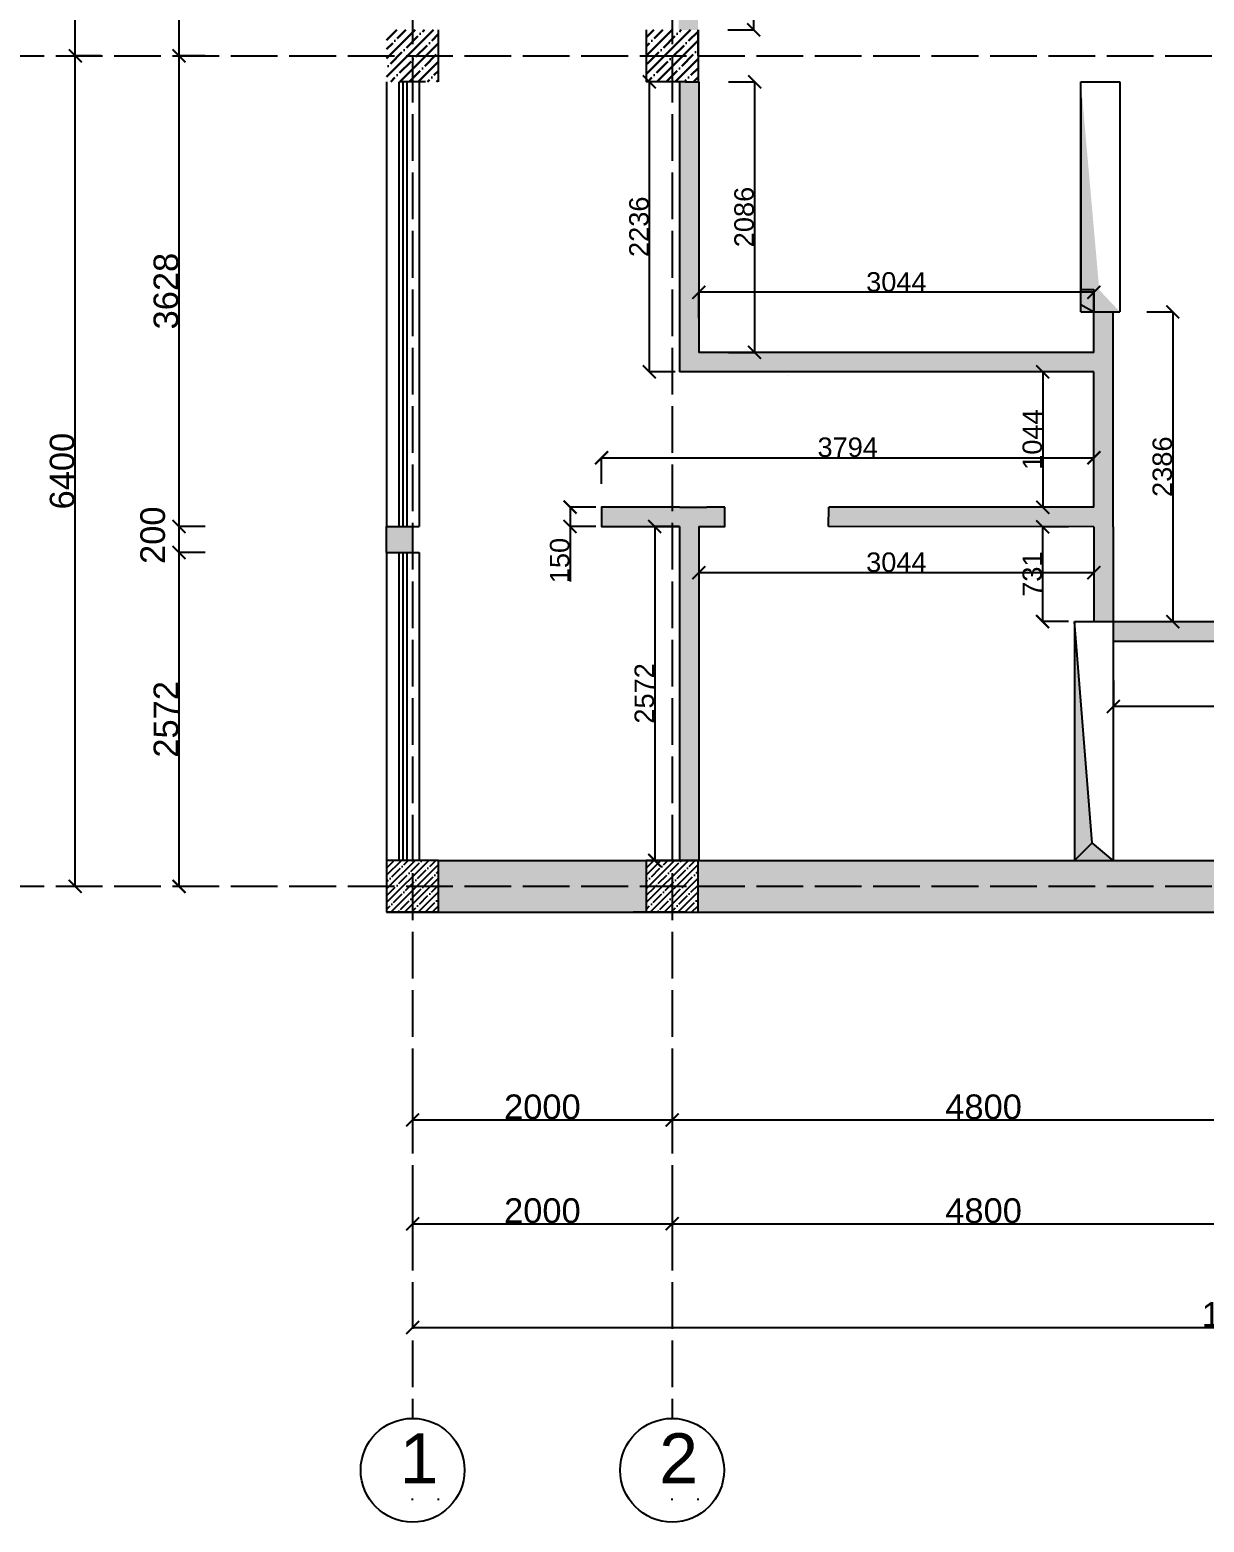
# Model space of a CAD drawing. Header units: millimetres. Extents: x -6014 to 220479, y -27718 to 28747.
# Drawn here: x 28691 to 37741, y -27137 to -15638 of the extents above; entities that cross this region are included whole.
import ezdxf

# ---------------------------------------------------------------- set-up
doc = ezdxf.new("R2010")
doc.units = ezdxf.units.MM
doc.header["$MEASUREMENT"] = 0
doc.linetypes.add('ACAD_ISO02W100', pattern=[15, 12, -3])
doc.layers.add('Plan 1', color=7, linetype='Continuous')
doc.styles.get("Standard").update_dxf_attribs({"font": 'arial.ttf'})
doc.dimstyles.new('GOST', dxfattribs={"dimtxt": 190, "dimasz": 100, "dimexe": 0.18, "dimexo": 0.06, "dimgap": 3, "dimtad": 1, "dimdec": 0, "dimzin": 0, "dimdsep": 46, "dimtxsty": 'Standard', "dimblk": 'ARCHTICK', "dimcen": 0.09, "dimclrt": 256, "dimadec": 0, "dimazin": 0, "dimtfac": 1, "dimtdec": 0, "dimtofl": 0, "dimtmove": 0, "dimatfit": 3, "dimldrblk": 'ARCHTICK', "dimfxl": 200, "dimfxlon": 1, "dimtolj": 1, "dimtzin": 0, "dimarcsym": 0})
pattern_1 = [(45, (-21033.08, -35238.58), (-70.71068, 70.71068), []), (45, (-20962.37, -35238.58), (-70.71068, 70.71068), [125, -25, 0, -25])]

# ---------------------------------------------------------------- blocks, each defined once
blk = doc.blocks.new('_ArchTick')
at = {"color": 0, "linetype": 'ByBlock', "const_width": 0.15}
blk.add_lwpolyline([(-0.5, -0.5), (0.5, 0.5)], dxfattribs=at)
blk = doc.blocks.new('*D344')
at = {"color": 0, "lineweight": -2, "transparency": 16777216}
for p, q in [((30041, -19665), (29841, -19665)), ((29841, -22238), (29841, -19665)), ((30041, -22238), (29841, -22238))]:
    blk.add_line(p, q, dxfattribs=at)
at = {"layer": 'Defpoints', "color": 0, "transparency": 16777216}
for p in [(29841, -19665), (31691, -19665), (31641, -22238)]:
    blk.add_point(p, dxfattribs=at)
at = {"color": 0, "lineweight": -2, "transparency": 16777216, "xscale": 100, "yscale": 100, "zscale": 100}
for p, rotation in [((29841, -19665), 90), ((29841, -22238), 270)]:
    blk.add_blockref('_ArchTick', p, dxfattribs=dict(at, rotation=rotation))
at = {"transparency": 16777216, "insert": (29741, -20951), "char_height": 190, "attachment_point": 5, "rotation": 90}
blk.add_mtext('\\A1;2572', dxfattribs=at)
blk = doc.blocks.new('*D328')
at = {"color": 0, "lineweight": -2, "transparency": 16777216}
for p, q in [((30041, -19465), (29841, -19465)), ((29841, -19665), (29841, -19465)), ((30041, -19665), (29841, -19665))]:
    blk.add_line(p, q, dxfattribs=at)
at = {"layer": 'Defpoints', "color": 0, "transparency": 16777216}
for p in [(29841, -19465), (31691, -19465), (31691, -19665)]:
    blk.add_point(p, dxfattribs=at)
at = {"color": 0, "lineweight": -2, "transparency": 16777216, "xscale": 100, "yscale": 100, "zscale": 100}
for p, rotation in [((29841, -19465), 90), ((29841, -19665), 270)]:
    blk.add_blockref('_ArchTick', p, dxfattribs=dict(at, rotation=rotation))
at = {"transparency": 16777216, "insert": (29639, -19532), "char_height": 190, "attachment_point": 5, "rotation": 90}
blk.add_mtext('\\A1;200', dxfattribs=at)
blk = doc.blocks.new('*D330')
at = {"color": 0, "lineweight": -2, "transparency": 16777216}
for p, q in [((28441, -11838), (28241, -11838)), ((28241, -22238), (28241, -11838)), ((28441, -22238), (28241, -22238))]:
    blk.add_line(p, q, dxfattribs=at)
at = {"layer": 'Defpoints', "color": 0, "transparency": 16777216}
for p in [(28241, -11838), (31641, -11838), (31641, -22238)]:
    blk.add_point(p, dxfattribs=at)
at = {"color": 0, "lineweight": -2, "transparency": 16777216, "xscale": 100, "yscale": 100, "zscale": 100}
for p, rotation in [((28241, -11838), 90), ((28241, -22238), 270)]:
    blk.add_blockref('_ArchTick', p, dxfattribs=dict(at, rotation=rotation))
at = {"transparency": 16777216, "insert": (28141, -17038), "char_height": 190, "attachment_point": 5, "rotation": 90}
blk.add_mtext('\\A1;10400', dxfattribs=at)
blk = doc.blocks.new('*D331')
at = {"color": 0, "lineweight": -2, "transparency": 16777216}
for p, q in [((29241, -15838), (29041, -15838)), ((29041, -22238), (29041, -15838)), ((29241, -22238), (29041, -22238))]:
    blk.add_line(p, q, dxfattribs=at)
at = {"layer": 'Defpoints', "color": 0, "transparency": 16777216}
for p in [(29041, -15838), (31641, -15838), (31641, -22238)]:
    blk.add_point(p, dxfattribs=at)
at = {"color": 0, "lineweight": -2, "transparency": 16777216, "xscale": 100, "yscale": 100, "zscale": 100}
for p, rotation in [((29041, -15838), 90), ((29041, -22238), 270)]:
    blk.add_blockref('_ArchTick', p, dxfattribs=dict(at, rotation=rotation))
at = {"transparency": 16777216, "insert": (28941, -19038), "char_height": 190, "attachment_point": 5, "rotation": 90}
blk.add_mtext('\\A1;6400', dxfattribs=at)
blk = doc.blocks.new('*D332')
at = {"color": 0, "lineweight": -2, "transparency": 16777216}
for p, q in [((29241, -11838), (29041, -11838)), ((29041, -15838), (29041, -11838)), ((29241, -15838), (29041, -15838))]:
    blk.add_line(p, q, dxfattribs=at)
at = {"layer": 'Defpoints', "color": 0, "transparency": 16777216}
for p in [(29041, -11838), (31641, -11838), (31641, -15838)]:
    blk.add_point(p, dxfattribs=at)
at = {"color": 0, "lineweight": -2, "transparency": 16777216, "xscale": 100, "yscale": 100, "zscale": 100}
for p, rotation in [((29041, -11838), 90), ((29041, -15838), 270)]:
    blk.add_blockref('_ArchTick', p, dxfattribs=dict(at, rotation=rotation))
at = {"transparency": 16777216, "insert": (28941, -13838), "char_height": 190, "attachment_point": 5, "rotation": 90}
blk.add_mtext('\\A1;4000', dxfattribs=at)
blk = doc.blocks.new('*D345')
at = {"color": 0, "lineweight": -2, "transparency": 16777216}
for p, q in [((31641, -23838), (31641, -24038)), ((33641, -23838), (33641, -24038)), ((31641, -24038), (33641, -24038))]:
    blk.add_line(p, q, dxfattribs=at)
at = {"layer": 'Defpoints', "color": 0, "transparency": 16777216}
for p in [(31641, -22238), (33641, -22238), (33641, -24038)]:
    blk.add_point(p, dxfattribs=at)
at = {"color": 0, "lineweight": -2, "transparency": 16777216, "xscale": 100, "yscale": 100, "zscale": 100, "rotation": 180}
blk.add_blockref('_ArchTick', (31641, -24038), dxfattribs=at)
at = {"color": 0, "lineweight": -2, "transparency": 16777216, "xscale": 100, "yscale": 100, "zscale": 100}
blk.add_blockref('_ArchTick', (33641, -24038), dxfattribs=at)
at = {"transparency": 16777216, "insert": (32641, -23938), "char_height": 190, "attachment_point": 5}
blk.add_mtext('\\A1;2000', dxfattribs=at)
blk = doc.blocks.new('*D346')
at = {"color": 0, "lineweight": -2, "transparency": 16777216}
for p, q in [((33641, -23838), (33641, -24038)), ((38441, -23838), (38441, -24038)), ((33641, -24038), (38441, -24038))]:
    blk.add_line(p, q, dxfattribs=at)
at = {"layer": 'Defpoints', "color": 0, "transparency": 16777216}
for p in [(33641, -22238), (38441, -22238), (38441, -24038)]:
    blk.add_point(p, dxfattribs=at)
at = {"color": 0, "lineweight": -2, "transparency": 16777216, "xscale": 100, "yscale": 100, "zscale": 100, "rotation": 180}
blk.add_blockref('_ArchTick', (33641, -24038), dxfattribs=at)
at = {"color": 0, "lineweight": -2, "transparency": 16777216, "xscale": 100, "yscale": 100, "zscale": 100}
blk.add_blockref('_ArchTick', (38441, -24038), dxfattribs=at)
at = {"transparency": 16777216, "insert": (36041, -23938), "char_height": 190, "attachment_point": 5}
blk.add_mtext('\\A1;4800', dxfattribs=at)
blk = doc.blocks.new('*D333')
at = {"color": 0, "lineweight": -2, "transparency": 16777216}
for p, q in [((31641, -24638), (31641, -24838)), ((33641, -24638), (33641, -24838)), ((31641, -24838), (33641, -24838))]:
    blk.add_line(p, q, dxfattribs=at)
at = {"layer": 'Defpoints', "color": 0, "transparency": 16777216}
for p in [(31641, -22238), (33641, -22238), (33641, -24838)]:
    blk.add_point(p, dxfattribs=at)
at = {"color": 0, "lineweight": -2, "transparency": 16777216, "xscale": 100, "yscale": 100, "zscale": 100, "rotation": 180}
blk.add_blockref('_ArchTick', (31641, -24838), dxfattribs=at)
at = {"color": 0, "lineweight": -2, "transparency": 16777216, "xscale": 100, "yscale": 100, "zscale": 100}
blk.add_blockref('_ArchTick', (33641, -24838), dxfattribs=at)
at = {"transparency": 16777216, "insert": (32641, -24738), "char_height": 190, "attachment_point": 5}
blk.add_mtext('\\A1;2000', dxfattribs=at)
blk = doc.blocks.new('*D334')
at = {"color": 0, "lineweight": -2, "transparency": 16777216}
for p, q in [((33641, -24638), (33641, -24838)), ((33641, -24838), (38441, -24838)), ((38441, -24838), (38441, -24837))]:
    blk.add_line(p, q, dxfattribs=at)
at = {"layer": 'Defpoints', "color": 0, "transparency": 16777216}
for p in [(33641, -22238), (38441, -24838), (38441, -24838)]:
    blk.add_point(p, dxfattribs=at)
at = {"color": 0, "lineweight": -2, "transparency": 16777216, "xscale": 100, "yscale": 100, "zscale": 100, "rotation": 180}
blk.add_blockref('_ArchTick', (33641, -24838), dxfattribs=at)
at = {"color": 0, "lineweight": -2, "transparency": 16777216, "xscale": 100, "yscale": 100, "zscale": 100}
blk.add_blockref('_ArchTick', (38441, -24838), dxfattribs=at)
at = {"transparency": 16777216, "insert": (36041, -24738), "char_height": 190, "attachment_point": 5}
blk.add_mtext('\\A1;4800', dxfattribs=at)
blk = doc.blocks.new('*D349')
at = {"color": 0, "lineweight": -2, "transparency": 16777216}
for p, q in [((31641, -25438), (31641, -25638)), ((44541, -25438), (44541, -25638)), ((31641, -25638), (44541, -25638))]:
    blk.add_line(p, q, dxfattribs=at)
at = {"layer": 'Defpoints', "color": 0, "transparency": 16777216}
for p in [(31641, -22238), (44541, -22238), (44541, -25638)]:
    blk.add_point(p, dxfattribs=at)
at = {"color": 0, "lineweight": -2, "transparency": 16777216, "xscale": 100, "yscale": 100, "zscale": 100, "rotation": 180}
blk.add_blockref('_ArchTick', (31641, -25638), dxfattribs=at)
at = {"color": 0, "lineweight": -2, "transparency": 16777216, "xscale": 100, "yscale": 100, "zscale": 100}
blk.add_blockref('_ArchTick', (44541, -25638), dxfattribs=at)
at = {"transparency": 16777216, "insert": (38091, -25538), "char_height": 190, "attachment_point": 5}
blk.add_mtext('\\A1;12900', dxfattribs=at)
blk = doc.blocks.new('*D354')
at = {"color": 0, "lineweight": -2, "transparency": 16777216}
for p, q in [((30041, -15838), (29841, -15838)), ((29841, -19465), (29841, -15838)), ((30041, -19465), (29841, -19465))]:
    blk.add_line(p, q, dxfattribs=at)
at = {"layer": 'Defpoints', "color": 0, "transparency": 16777216}
for p in [(29841, -15838), (31441, -15838), (31441, -19465)]:
    blk.add_point(p, dxfattribs=at)
at = {"color": 0, "lineweight": -2, "transparency": 16777216, "xscale": 100, "yscale": 100, "zscale": 100}
for p, rotation in [((29841, -15838), 90), ((29841, -19465), 270)]:
    blk.add_blockref('_ArchTick', p, dxfattribs=dict(at, rotation=rotation))
at = {"transparency": 16777216, "insert": (29741, -17651), "char_height": 190, "attachment_point": 5, "rotation": 90}
blk.add_mtext('\\A1;3628', dxfattribs=at)
blk = doc.blocks.new('*D355')
at = {"color": 0, "lineweight": -2, "transparency": 16777216}
for p, q in [((30041, -12438), (29841, -12438)), ((29841, -15838), (29841, -12438)), ((30041, -15838), (29841, -15838))]:
    blk.add_line(p, q, dxfattribs=at)
at = {"layer": 'Defpoints', "color": 0, "transparency": 16777216}
for p in [(29841, -12438), (31441, -12438), (31441, -15838)]:
    blk.add_point(p, dxfattribs=at)
at = {"color": 0, "lineweight": -2, "transparency": 16777216, "xscale": 100, "yscale": 100, "zscale": 100}
for p, rotation in [((29841, -12438), 90), ((29841, -15838), 270)]:
    blk.add_blockref('_ArchTick', p, dxfattribs=dict(at, rotation=rotation))
at = {"transparency": 16777216, "insert": (29741, -14138), "char_height": 190, "attachment_point": 5, "rotation": 90}
blk.add_mtext('\\A1;3400', dxfattribs=at)
blk = doc.blocks.new('*D356')
at = {"color": 0, "lineweight": -2, "transparency": 16777216}
for p, q in [((34069, -12038), (34269, -12038)), ((34269, -12038), (34269, -15638)), ((34069, -15638), (34269, -15638))]:
    blk.add_line(p, q, dxfattribs=at)
at = {"layer": 'Defpoints', "color": 0, "transparency": 16777216}
for p in [(33841, -12038), (33841, -15638), (34269, -15638)]:
    blk.add_point(p, dxfattribs=at)
at = {"color": 0, "lineweight": -2, "transparency": 16777216, "xscale": 100, "yscale": 100, "zscale": 100}
for p, rotation in [((34269, -12038), 90), ((34269, -15638), 270)]:
    blk.add_blockref('_ArchTick', p, dxfattribs=dict(at, rotation=rotation))
at = {"transparency": 16777216, "insert": (34189, -13838), "char_height": 150, "attachment_point": 5, "rotation": 90}
blk.add_mtext('\\A1;3600', dxfattribs=at)
blk = doc.blocks.new('*D358')
at = {"color": 0, "lineweight": -2, "transparency": 16777216}
for p, q in [((34076, -16038), (34276, -16038)), ((34276, -16038), (34276, -18123)), ((34076, -18123), (34276, -18123))]:
    blk.add_line(p, q, dxfattribs=at)
at = {"layer": 'Defpoints', "color": 0, "transparency": 16777216}
for p in [(33840, -16038), (33847, -18123), (34276, -18123)]:
    blk.add_point(p, dxfattribs=at)
at = {"color": 0, "lineweight": -2, "transparency": 16777216, "xscale": 100, "yscale": 100, "zscale": 100}
for p, rotation in [((34276, -16038), 90), ((34276, -18123), 270)]:
    blk.add_blockref('_ArchTick', p, dxfattribs=dict(at, rotation=rotation))
at = {"transparency": 16777216, "insert": (34196, -17080), "char_height": 150, "attachment_point": 5, "rotation": 90}
blk.add_mtext('\\A1;2086', dxfattribs=at)
blk = doc.blocks.new('*D359')
at = {"color": 0, "lineweight": -2, "transparency": 16777216}
for p, q in [((33847, -17860), (33847, -17660)), ((36891, -17660), (33847, -17660)), ((36891, -17860), (36891, -17660))]:
    blk.add_line(p, q, dxfattribs=at)
at = {"layer": 'Defpoints', "color": 0, "transparency": 16777216}
for p in [(33847, -17660), (33847, -18123), (36891, -18123)]:
    blk.add_point(p, dxfattribs=at)
at = {"color": 0, "lineweight": -2, "transparency": 16777216, "xscale": 100, "yscale": 100, "zscale": 100, "rotation": 180}
blk.add_blockref('_ArchTick', (33847, -17660), dxfattribs=at)
at = {"color": 0, "lineweight": -2, "transparency": 16777216, "xscale": 100, "yscale": 100, "zscale": 100}
blk.add_blockref('_ArchTick', (36891, -17660), dxfattribs=at)
at = {"transparency": 16777216, "insert": (35369, -17581), "char_height": 150, "attachment_point": 5}
blk.add_mtext('\\A1;3044', dxfattribs=at)
blk = doc.blocks.new('*D360')
at = {"color": 0, "lineweight": -2, "transparency": 16777216}
for p, q in [((33097, -19135), (33097, -18935)), ((33097, -18935), (36891, -18935)), ((36891, -19135), (36891, -18935))]:
    blk.add_line(p, q, dxfattribs=at)
at = {"layer": 'Defpoints', "color": 0, "transparency": 16777216}
for p in [(36891, -18935), (33097, -19315), (36891, -19315)]:
    blk.add_point(p, dxfattribs=at)
at = {"color": 0, "lineweight": -2, "transparency": 16777216, "xscale": 100, "yscale": 100, "zscale": 100, "rotation": 180}
blk.add_blockref('_ArchTick', (33097, -18935), dxfattribs=at)
at = {"color": 0, "lineweight": -2, "transparency": 16777216, "xscale": 100, "yscale": 100, "zscale": 100}
blk.add_blockref('_ArchTick', (36891, -18935), dxfattribs=at)
at = {"transparency": 16777216, "insert": (34994, -18855), "char_height": 150, "attachment_point": 5}
blk.add_mtext('\\A1;3794', dxfattribs=at)
blk = doc.blocks.new('*D361')
at = {"color": 0, "lineweight": -2, "transparency": 16777216}
for p, q in [((33054, -19315), (32854, -19315)), ((32854, -19315), (32854, -19465)), ((33054, -19465), (32854, -19465)), ((32854, -19465), (32854, -19888))]:
    blk.add_line(p, q, dxfattribs=at)
at = {"layer": 'Defpoints', "color": 0, "transparency": 16777216}
for p in [(33097, -19315), (32854, -19465), (33097, -19465)]:
    blk.add_point(p, dxfattribs=at)
at = {"color": 0, "lineweight": -2, "transparency": 16777216, "xscale": 100, "yscale": 100, "zscale": 100}
for p, rotation in [((32854, -19315), 90), ((32854, -19465), 270)]:
    blk.add_blockref('_ArchTick', p, dxfattribs=dict(at, rotation=rotation))
at = {"transparency": 16777216, "insert": (32775, -19727), "char_height": 150, "attachment_point": 5, "rotation": 90}
blk.add_mtext('\\A1;150', dxfattribs=at)
blk = doc.blocks.new('*D362')
at = {"color": 0, "lineweight": -2, "transparency": 16777216}
for p, q in [((33697, -19465), (33507, -19465)), ((33507, -19465), (33507, -22038)), ((33697, -22038), (33507, -22038))]:
    blk.add_line(p, q, dxfattribs=at)
at = {"layer": 'Defpoints', "color": 0, "transparency": 16777216}
for p in [(33697, -19465), (33507, -22038), (33697, -22038)]:
    blk.add_point(p, dxfattribs=at)
at = {"color": 0, "lineweight": -2, "transparency": 16777216, "xscale": 100, "yscale": 100, "zscale": 100}
for p, rotation in [((33507, -19465), 90), ((33507, -22038), 270)]:
    blk.add_blockref('_ArchTick', p, dxfattribs=dict(at, rotation=rotation))
at = {"transparency": 16777216, "insert": (33427, -20751), "char_height": 150, "attachment_point": 5, "rotation": 90}
blk.add_mtext('\\A1;2572', dxfattribs=at)
blk = doc.blocks.new('*D363')
at = {"color": 0, "lineweight": -2, "transparency": 16777216}
for p, q in [((33847, -19621), (33847, -19821)), ((36891, -19621), (36891, -19821)), ((36891, -19821), (33847, -19821))]:
    blk.add_line(p, q, dxfattribs=at)
at = {"layer": 'Defpoints', "color": 0, "transparency": 16777216}
for p in [(33847, -19465), (36891, -19467), (33847, -19821)]:
    blk.add_point(p, dxfattribs=at)
at = {"color": 0, "lineweight": -2, "transparency": 16777216, "xscale": 100, "yscale": 100, "zscale": 100, "rotation": 180}
blk.add_blockref('_ArchTick', (33847, -19821), dxfattribs=at)
at = {"color": 0, "lineweight": -2, "transparency": 16777216, "xscale": 100, "yscale": 100, "zscale": 100}
blk.add_blockref('_ArchTick', (36891, -19821), dxfattribs=at)
at = {"transparency": 16777216, "insert": (35369, -19741), "char_height": 150, "attachment_point": 5}
blk.add_mtext('\\A1;3044', dxfattribs=at)
blk = doc.blocks.new('*D364')
at = {"color": 0, "lineweight": -2, "transparency": 16777216}
for p, q in [((36696, -19467), (36496, -19467)), ((36496, -19467), (36496, -20198)), ((36696, -20198), (36496, -20198))]:
    blk.add_line(p, q, dxfattribs=at)
at = {"layer": 'Defpoints', "color": 0, "transparency": 16777216}
for p in [(36891, -19467), (36496, -20198), (36891, -20198)]:
    blk.add_point(p, dxfattribs=at)
at = {"color": 0, "lineweight": -2, "transparency": 16777216, "xscale": 100, "yscale": 100, "zscale": 100}
for p, rotation in [((36496, -19467), 90), ((36496, -20198), 270)]:
    blk.add_blockref('_ArchTick', p, dxfattribs=dict(at, rotation=rotation))
at = {"transparency": 16777216, "insert": (36417, -19832), "char_height": 150, "attachment_point": 5, "rotation": 90}
blk.add_mtext('\\A1;731', dxfattribs=at)
blk = doc.blocks.new('*D365')
at = {"color": 0, "lineweight": -2, "transparency": 16777216}
for p, q in [((37299, -17811), (37499, -17811)), ((37499, -17811), (37499, -20198)), ((37299, -20198), (37499, -20198))]:
    blk.add_line(p, q, dxfattribs=at)
at = {"layer": 'Defpoints', "color": 0, "transparency": 16777216}
for p in [(37041, -17811), (37041, -20198), (37499, -20198)]:
    blk.add_point(p, dxfattribs=at)
at = {"color": 0, "lineweight": -2, "transparency": 16777216, "xscale": 100, "yscale": 100, "zscale": 100}
for p, rotation in [((37499, -17811), 90), ((37499, -20198), 270)]:
    blk.add_blockref('_ArchTick', p, dxfattribs=dict(at, rotation=rotation))
at = {"transparency": 16777216, "insert": (37419, -19004), "char_height": 150, "attachment_point": 5, "rotation": 90}
blk.add_mtext('\\A1;2386', dxfattribs=at)
blk = doc.blocks.new('*D366')
at = {"color": 0, "lineweight": -2, "transparency": 16777216}
for p, q in [((36697, -18273), (36497, -18273)), ((36497, -18273), (36497, -19317)), ((36697, -19317), (36497, -19317))]:
    blk.add_line(p, q, dxfattribs=at)
at = {"layer": 'Defpoints', "color": 0, "transparency": 16777216}
for p in [(36891, -18273), (36497, -19317), (36890, -19317)]:
    blk.add_point(p, dxfattribs=at)
at = {"color": 0, "lineweight": -2, "transparency": 16777216, "xscale": 100, "yscale": 100, "zscale": 100}
for p, rotation in [((36497, -18273), 90), ((36497, -19317), 270)]:
    blk.add_blockref('_ArchTick', p, dxfattribs=dict(at, rotation=rotation))
at = {"transparency": 16777216, "insert": (36417, -18795), "char_height": 150, "attachment_point": 5, "rotation": 90}
blk.add_mtext('\\A1;1044', dxfattribs=at)
blk = doc.blocks.new('*D368')
at = {"color": 0, "lineweight": -2, "transparency": 16777216}
for p, q in [((37041, -20651), (37041, -20851)), ((39300, -20651), (39300, -20851)), ((39300, -20851), (37041, -20851))]:
    blk.add_line(p, q, dxfattribs=at)
at = {"layer": 'Defpoints', "color": 0, "transparency": 16777216}
for p in [(37041, -20601), (39300, -20601), (37041, -20851)]:
    blk.add_point(p, dxfattribs=at)
at = {"color": 0, "lineweight": -2, "transparency": 16777216, "xscale": 100, "yscale": 100, "zscale": 100, "rotation": 180}
blk.add_blockref('_ArchTick', (37041, -20851), dxfattribs=at)
at = {"color": 0, "lineweight": -2, "transparency": 16777216, "xscale": 100, "yscale": 100, "zscale": 100}
blk.add_blockref('_ArchTick', (39300, -20851), dxfattribs=at)
at = {"transparency": 16777216, "insert": (38171, -20771), "char_height": 150, "attachment_point": 5}
blk.add_mtext('\\A1;2259', dxfattribs=at)
blk = doc.blocks.new('*D384')
at = {"color": 0, "lineweight": -2, "transparency": 16777216}
for p, q in [((33665, -16038), (33465, -16038)), ((33465, -16038), (33465, -18273)), ((33665, -18273), (33465, -18273))]:
    blk.add_line(p, q, dxfattribs=at)
at = {"layer": 'Defpoints', "color": 0, "transparency": 16777216}
for p in [(33697, -16038), (33465, -18273), (33697, -18273)]:
    blk.add_point(p, dxfattribs=at)
at = {"color": 0, "lineweight": -2, "transparency": 16777216, "xscale": 100, "yscale": 100, "zscale": 100}
for p, rotation in [((33465, -16038), 90), ((33465, -18273), 270)]:
    blk.add_blockref('_ArchTick', p, dxfattribs=dict(at, rotation=rotation))
at = {"transparency": 16777216, "insert": (33386, -17155), "char_height": 150, "attachment_point": 5, "rotation": 90}
blk.add_mtext('\\A1;2236', dxfattribs=at)

msp = doc.modelspace()

# ---------------------------------------------------------------- hatches: boundary and pattern name
at = {"true_color": 0x636466, "transparency": 33554687}
h = msp.add_hatch(color=251, dxfattribs=at)
h.dxf.hatch_style = 1
h.paths.add_polyline_path([(32040.83601, -12037.54447), (32180.83601, -12037.54447), (32180.83601, -11837.54447), (31840.83601, -11837.54447), (31840.83601, -12037.54447), (31640.83601, -12037.54447), (31640.83601, -12437.54447), (32040.83601, -12437.54447)])
h.paths.add_polyline_path([(31640.83601, -12037.54447), (31440.83601, -12037.54447), (31440.83601, -12437.54447), (31640.83601, -12437.54447)])
h.paths.add_polyline_path([(32180.83601, -11637.54447), (31840.83601, -11637.54447), (31840.83601, -11837.54447), (32180.83601, -11837.54447)])
h.paths.add_polyline_path([(33440.83601, -11637.54447), (33140.83601, -11637.54447), (33140.83601, -11837.54447), (33440.83601, -11837.54447)])
h.paths.add_polyline_path([(33440.83601, -11837.54447), (33140.83601, -11837.54447), (33140.83601, -12037.54447), (33440.83601, -12037.54447)])
h.paths.add_polyline_path([(42240.62564, -11637.54447), (38640.62564, -11637.54447), (38640.62564, -11837.54447), (42240.62564, -11837.54447)])
h.paths.add_polyline_path([(42240.62564, -11837.54447), (38640.62564, -11837.54447), (38640.62564, -12037.54447), (42240.62564, -12037.54447)])
h.paths.add_polyline_path([(44340.62564, -11637.54447), (42640.62564, -11637.54447), (42640.62564, -11837.54447), (44340.62564, -11837.54447)])
h.paths.add_polyline_path([(44340.62564, -11837.54447), (42640.62564, -11837.54447), (42640.62564, -12037.54447), (44340.62564, -12037.54447)])
h.paths.add_polyline_path([(33440.83601, -22237.54447), (31840.83601, -22237.54447), (31840.83601, -22437.54447), (33440.83601, -22437.54447)])
h.paths.add_polyline_path([(33440.83601, -22037.54447), (31840.83601, -22037.54447), (31840.83601, -22237.54447), (33440.83601, -22237.54447)])
h.paths.add_polyline_path([(38240.62564, -22037.54447), (33840.83601, -22037.54447), (33840.83601, -22237.54447), (38240.62564, -22237.54447)])
h.paths.add_polyline_path([(38240.62564, -22237.54447), (33840.83601, -22237.54447), (33840.83601, -22437.54447), (38240.62564, -22437.54447)])
h.paths.add_polyline_path([(42240.62564, -22037.54447), (38640.62564, -22037.54447), (38640.62564, -22237.54447), (42240.62564, -22237.54447)])
h.paths.add_polyline_path([(42240.62564, -22237.54447), (38640.62564, -22237.54447), (38640.62564, -22437.54447), (42240.62564, -22437.54447)])
h.paths.add_polyline_path([(44340.62564, -22037.54447), (42640.62564, -22037.54447), (42640.62564, -22237.54447), (44340.62564, -22237.54447)])
h.paths.add_polyline_path([(44340.62564, -22237.54447), (42640.62564, -22237.54447), (42640.62564, -22437.54447), (44340.62564, -22437.54447)])
at = {"transparency": 33554687}
h = msp.add_hatch(color=92, dxfattribs=at)
h.dxf.hatch_style = 1
h.paths.add_polyline_path([(33847.10438, -16037.54447), (33740.83601, -16037.54447), (33697.10438, -16037.54447), (33697.10438, -18273.23993), (36890.7547, -18273.23993), (36890.7547, -19316.77172), (34847.18464, -19315.6762), (34847.10423, -19465.66396), (36890.83601, -19466.77179), (36890.83601, -20197.54447), (37040.83601, -20197.54447), (37040.83601, -19466.85306), (37040.7547, -17811.19449), (36890.7547, -17811.19449), (36890.7547, -18123.23993), (33847.10438, -18123.23993)])
h.paths.add_polyline_path([(33847.10438, -19465.17266), (34047.10438, -19465.17266), (34047.18475, -19315.24733), (33907.89192, -19315.17266), (33697.10438, -19315.17266), (33097.10438, -19315.17266), (33097.10438, -19465.17266), (33697.10438, -19465.17266), (33697.10438, -22037.54447), (33847.10438, -22037.54447)])
h.paths.add_polyline_path([(38440.62564, -20197.54447), (37040.83601, -20197.54447), (37040.83601, -20347.54447), (38440.62564, -20347.54447)])
h.paths.add_polyline_path([(39300.17108, -20017.4445), (39150.17108, -20017.4445), (39150.17108, -20197.54447), (38440.62564, -20197.54447), (38440.62564, -20347.54447), (39150.17108, -20347.54447), (39150.17108, -20600.9414), (39300.17108, -20600.9414)])
h.paths.add_polyline_path([(39300.17108, -21500.9414), (39150.17108, -21500.9414), (39150.17108, -22037.54447), (39300.17108, -22037.54447)])
h.paths.add_polyline_path([(39300.17108, -16993.21772), (41805.74298, -15837.54447), (41447.60733, -15837.54447), (39150.17108, -16897.21697), (39150.17108, -19117.4445), (39300.17108, -19117.4445), (39300.17108, -18917.4445), (41388.08492, -18917.4445), (41388.08492, -18767.4445), (39300.17108, -18767.4445)])
h.paths.add_polyline_path([(42638.08492, -17137.20896), (42488.08492, -17137.20896), (42488.08492, -20937.54447), (42638.08492, -20937.54447)])
h.paths.add_polyline_path([(42440.62564, -18767.4445), (42288.08492, -18767.4445), (42288.08492, -18917.4445), (42440.62564, -18917.4445)])
h.paths.add_polyline_path([(42488.08492, -18767.4445), (42440.62564, -18767.4445), (42440.62564, -18917.4445), (42488.08492, -18917.4445)])
h.paths.add_polyline_path([(42638.08492, -21837.54447), (42488.08492, -21837.54447), (42488.08492, -22037.20896), (42638.08492, -22037.20896)])
h.paths.add_polyline_path([(42638.08492, -16037.20896), (42488.08492, -16037.20896), (42488.08492, -16237.20896), (42638.08492, -16237.20896)])
h.paths.add_polyline_path([(42239.35549, -15637.54447), (42239.35549, -15637.20896), (42241.11966, -13137.54447), (42091.896, -13137.54447), (42091.896, -15540.37192), (41447.60733, -15837.54447), (41805.74298, -15837.54447)])
h.paths.add_polyline_path([(42241.896, -12037.54447), (42240.62564, -12037.54447), (42091.896, -12037.54447), (42091.896, -12237.54447), (42241.896, -12237.54447)])
h.paths.add_polyline_path([(33840.83601, -12037.54447), (33690.83601, -12037.54447), (33690.83601, -14537.54447), (33840.83601, -14537.54447)])
h.paths.add_polyline_path([(33840.83601, -15437.54447), (33690.83601, -15437.54447), (33690.83601, -15637.54447), (33840.83601, -15637.54447)])
at = {"lineweight": 30, "transparency": 33554687}
h = msp.add_hatch(dxfattribs=at)
h.set_pattern_fill('ANSI35', color=1, scale=400)
h.set_pattern_definition(pattern_1)
h.paths.add_polyline_path([(31440.83601, -15637.54447), (31440.83601, -16037.54447), (31840.83601, -16037.54447), (31840.83601, -15637.54447)])
h = msp.add_hatch(dxfattribs=at)
h.set_pattern_fill('ANSI35', color=1, scale=400)
h.set_pattern_definition(pattern_1)
h.paths.add_polyline_path([(33440.83601, -15637.54447), (33440.83601, -16037.54447), (33840.83601, -16037.54447), (33840.83601, -15637.54447)])
at = {"true_color": 0x000000, "transparency": 33554687}
h = msp.add_hatch(color=18, dxfattribs=at)
h.dxf.hatch_style = 1
h.paths.add_polyline_path([(36932.67545, -17642.81842), (36790.83601, -17810.11068), (37090.83601, -17810.11068)])
h.paths.add_polyline_path([(36790.83601, -16039.17441), (36790.83601, -17610.11068), (36790.83601, -17810.11068), (36932.67545, -17642.81842)])
at = {"transparency": 33554687}
h = msp.add_hatch(color=252, dxfattribs=at)
h.dxf.hatch_style = 1
h.paths.add_polyline_path([(31440.83601, -19465.17266), (31440.83601, -19665.17266), (31640.83601, -19665.17266), (31640.83601, -19465.17266)])
h = msp.add_hatch(color=7, dxfattribs=at)
h.dxf.hatch_style = 1
h.paths.add_polyline_path([(36740.83601, -20197.54447), (36740.83601, -22037.54447), (36878.77279, -21902.99569)])
h.paths.add_polyline_path([(36878.77279, -21902.99569), (36740.83601, -22037.54447), (37040.83601, -22037.54447)])
h = msp.add_hatch(dxfattribs=at)
h.set_pattern_fill('ANSI35', color=1, scale=300)
h.set_pattern_definition([(45, (-21552.184, -44914.96), (-53.03301, 53.03301), []), (45, (-21499.15, -44914.96), (-53.03301, 53.03301), [93.75, -18.75, 0, -18.75])])
h.paths.add_polyline_path([(31840.83601, -22037.54447), (31440.83601, -22037.54447), (31440.83601, -22437.54447), (31840.83601, -22437.54447)])
h = msp.add_hatch(dxfattribs=at)
h.set_pattern_fill('ANSI35', color=1, scale=300)
h.set_pattern_definition([(45, (-19552.184, -44914.96), (-53.03301, 53.03301), []), (45, (-19499.15, -44914.96), (-53.03301, 53.03301), [93.75, -18.75, 0, -18.75])])
h.paths.add_polyline_path([(33840.83601, -22037.54447), (33440.83601, -22037.54447), (33440.83601, -22437.54447), (33840.83601, -22437.54447)])

# ---------------------------------------------------------------- linework, layer by layer
at = {"color": 18, "true_color": 0x000000}
for p, q in [((37090.83601, -16037.54447), (37090.83601, -17811.19449)), ((36740.83601, -20197.54447), (36740.83601, -22037.54447)), ((36740.83601, -20197.54447), (37040.83601, -20197.54447)), ((31840.83601, -22037.54447), (44390.83601, -22037.54447))]:
    msp.add_line(p, q, dxfattribs=at)
for p, q in [((36790.83601, -17637.54447), (36890.83601, -17637.54447)), ((36890.83601, -17637.54447), (36890.83601, -17811.19449)), ((31440.83601, -19665.17266), (31690.83601, -19665.17266))]:
    msp.add_line(p, q)
at = {"color": 152, "true_color": 0x2776bb}
msp.add_line((31840.83601, -22037.54447), (31440.83601, -22037.54447), dxfattribs=at)
at = {"color": 18, "true_color": 0x000000}
for points in [[(31840.83601, -16037.54447), (31840.83601, -15637.54447)], [(33440.83601, -15637.54447), (33440.83601, -16037.54447)], [(33840.3561, -15837.54447), (33840.3561, -15637.54447)], [(33840.3561, -15637.54447), (33840.3561, -16037.54447)], [(31440.83601, -16037.54447), (31440.83601, -19465.17266)], [(31740.83601, -16037.54447), (31540.83601, -16037.54447)], [(31690.83601, -16037.54447), (31690.83601, -19465.17266)], [(33540.83601, -16037.54447), (33440.83601, -16037.54447)], [(33740.83601, -16037.54447), (33540.83601, -16037.54447)], [(33697.10438, -16037.54447), (33697.10438, -18273.23993)], [(33740.83601, -16037.54447), (33847.10438, -16037.54447)], [(33847.10438, -16037.54447), (33847.10438, -18123.23993)], [(36790.83601, -17637.54447), (36790.83601, -16037.54447)], [(36790.83601, -17811.19449), (36790.83601, -16037.54447)], [(36790.83601, -16037.54447), (37090.83601, -16037.54447)], [(36790.83601, -16163.37229), (36790.83601, -17637.54447)], [(36790.83601, -17752.92226), (36890.83601, -17811.19449)], [(36790.83601, -17811.19449), (37090.83601, -17811.19449)], [(36890.7547, -18123.23993), (36890.7547, -17811.19449)], [(37040.83601, -19466.85306), (37040.7547, -17811.19449)], [(36890.7547, -18123.23993), (33847.10438, -18123.23993)], [(37040.83601, -18123.23993), (37040.7547, -18123.23993)], [(36890.7547, -18273.23993), (33697.10438, -18273.23993)], [(36890.7547, -19316.77172), (36890.7547, -18273.23993)], [(37040.83601, -18273.23993), (37040.83601, -18273.23993), (37040.7547, -18273.23993)], [(34540.87042, -18297.54447), (34540.87042, -18297.54447)], [(33697.10438, -19315.17266), (33097.10438, -19315.17266), (33097.10438, -19465.17266), (33697.10438, -19465.17266)], [(33697.10438, -19315.17266), (33907.89192, -19315.17266)], [(33847.10438, -19465.17266), (34047.10438, -19465.17266), (34047.18475, -19315.24733)], [(34047.18475, -19315.24733), (33907.89192, -19315.17266)], [(34847.10423, -19465.66396), (34847.18464, -19315.6762)], [(36890.7547, -19316.77172), (34847.18464, -19315.6762)], [(37040.83601, -19316.85308), (37040.7547, -19316.85303)], [(31440.83601, -19665.17266), (31440.83601, -19465.17266), (31690.83601, -19465.17266)], [(31640.83601, -19465.17266), (31640.83601, -19665.17266)], [(33697.10438, -19465.17266), (33697.10438, -22037.54447)], [(33847.10438, -19465.17266), (33940.81818, -19465.17266)], [(33847.10438, -19465.17266), (33847.10438, -22037.54447)], [(36890.7547, -19466.77175), (34847.10423, -19465.66396)], [(36890.7547, -19466.85306), (36890.7547, -19466.77175)], [(36890.83601, -19466.85306), (36890.83601, -20197.54447)], [(37040.83601, -19466.85306), (37040.83601, -20197.54447)], [(31440.83601, -19665.17266), (31440.83601, -22037.54447)], [(31690.83601, -19665.17266), (31690.83601, -22037.54447)], [(36740.83601, -22037.54447), (36878.77279, -21902.99569), (36740.83601, -20197.54447)], [(37040.83601, -22037.54447), (36878.77279, -21902.99569), (36740.83601, -20197.54447)], [(37040.83601, -20197.54447), (37040.83601, -22037.54447)], [(37040.83601, -20197.54447), (39150.17108, -20197.54447)], [(37040.83601, -20347.54447), (39150.17108, -20347.54447)], [(31840.83601, -22437.54447), (44740.62564, -22437.54447)]]:
    msp.add_lwpolyline(points, dxfattribs=at)
at = {"color": 152, "true_color": 0x2776bb}
for points in [[(31535.83601, -16037.54447), (31535.83601, -19465.17266)], [(31565.83601, -16037.54447), (31565.83601, -19465.17266)], [(31595.83601, -16037.54447), (31595.83601, -19465.17266)], [(31535.83601, -19665.17266), (31535.83601, -22037.54447)], [(31565.83601, -19665.17266), (31565.83601, -22037.54447)], [(31595.83601, -19665.17266), (31595.83601, -22037.54447)], [(31840.83601, -22437.54447), (31440.83601, -22437.54447)], [(33740.83601, -22437.54447), (33340.83601, -22437.54447)]]:
    msp.add_lwpolyline(points, dxfattribs=at)
for points in [[(31440.83601, -22437.54447), (31840.83601, -22437.54447), (31840.83601, -22037.54447), (31440.83601, -22037.54447)], [(33440.83601, -22437.54447), (33840.83601, -22437.54447), (33840.83601, -22037.54447), (33440.83601, -22037.54447)]]:
    msp.add_lwpolyline(points, close=True)
at = {"color": 18, "true_color": 0x000000}
for centre in [(31640.83601, -26737.36447), (33640.83601, -26737.36447)]:
    msp.add_circle(centre, 400, dxfattribs=at)
at = {"layer": 'Plan 1', "color": 251, "linetype": 'ACAD_ISO02W100', "ltscale": 30, "true_color": 0x636466}
for p, q in [((29040.83601, -22237.54447), (29040.83601, -11837.54447)), ((29840.83601, -22237.54447), (29840.83601, -11837.54447)), ((31640.83601, -24037.54447), (44590.83601, -24037.54447)), ((31640.83601, -24837.54447), (44590.83601, -24837.54447)), ((31640.83601, -25637.54447), (44590.83601, -25637.54447)), ((31640.83601, -26967.52381), (31640.83601, -26955.01)), ((31840.83601, -26967.52381), (31840.83601, -26955.01)), ((33640.83601, -26967.34381), (33640.83601, -26954.83)), ((33840.83601, -26967.34381), (33840.83601, -26954.83))]:
    msp.add_line(p, q, dxfattribs=at)
for points in [[(31640.83601, -7737.36447), (31640.83601, -26337.36447)], [(33640.83601, -7737.36447), (33640.83601, -26337.36447)], [(27540.83601, -15837.54447), (48690.83601, -15837.54447)], [(27540.83601, -22237.54447), (48690.83601, -22237.54447)]]:
    msp.add_lwpolyline(points, dxfattribs=at)

# ---------------------------------------------------------------- texts
at = {"layer": 'Plan 1', "char_height": 384.87481, "attachment_point": 1}
for s, insert in [('2', (33541.34309, -26452.60219)), ('1', (31541.34309, -26452.78219))]:
    msp.add_mtext_dynamic_manual_height_columns(s, width=384.8748082, gutter_width=0.54982, heights=[0], dxfattribs=dict(at, insert=insert))

# ---------------------------------------------------------------- dimensions: what is measured, and where the dimension line sits
at = {"color": 18, "true_color": 0x000000}
for base, p1, p2, picture, middle in [((28240.83601, -11837.54447), (31640.83601, -22237.54447), (31640.83601, -11837.54447), '*D330', (28140.82715, -17037.54447)), ((29040.83601, -15837.54447), (31640.83601, -22237.54447), (31640.83601, -15837.54447), '*D331', (28940.82715, -19037.54447)), ((29840.83601, -15837.54447), (31440.83601, -19465.17266), (31440.83601, -15837.54447), '*D354', (29740.76234, -17651.35856)), ((29840.83601, -19665.17266), (31640.83601, -22237.54447), (31690.83601, -19665.17266), '*D344', (29740.82715, -20951.35856))]:
    dim = msp.add_linear_dim(base=base, p1=p1, p2=p2, angle=90, dimstyle='GOST', dxfattribs=at)
    dim.commit()
    dim.dimension.update_dxf_attribs({"geometry": picture, "text_midpoint": middle})
for base, p1, p2, override, picture, middle in [((29040.83601, -11837.54447), (31640.83601, -15837.54447), (31640.83601, -11837.54447), {"dimtmove": 1}, '*D332', (28940.82715, -13837.54447)), ((34268.55133, -15637.54447), (33840.83601, -12037.54447), (33840.83601, -15637.54447), {"dimtxt": 150}, '*D356', (34188.91422, -13837.54447)), ((29840.83601, -12437.54447), (31440.83601, -15837.54447), (31440.83601, -12437.54447), {"dimtmove": 1}, '*D355', (29740.76234, -14137.54447)), ((34275.85299, -18123.23993), (33840.3561, -16037.54447), (33847.10438, -18123.23993), {"dimtxt": 150}, '*D358', (34196.26704, -17080.3922)), ((37498.66377, -20197.54447), (37040.7547, -17811.19449), (37040.83601, -20197.54447), {"dimtxt": 150}, '*D365', (37419.02667, -19004.36948)), ((36496.86001, -19316.77142), (36890.7547, -18273.23993), (36890.19528, -19316.77142), {"dimtxt": 150}, '*D366', (36417.27407, -18795.00568)), ((29840.83601, -19465.17266), (31690.83601, -19665.17266), (31690.83601, -19465.17266), {"dimtmove": 1}, '*D328', (29639.13828, -19531.66599)), ((32854.37228, -19465.17266), (33097.10438, -19315.17266), (33097.10438, -19465.17266), {"dimtxt": 150}, '*D361', (32774.78633, -19726.56283)), ((33507.04347, -22037.54447), (33697.10438, -19465.17266), (33697.10438, -22037.54447), {"dimtxt": 150}, '*D362', (33427.45752, -20751.35856)), ((36496.48001, -20197.54447), (36890.7547, -19466.77175), (36890.7547, -20197.54447), {"dimtxt": 150}, '*D364', (36416.84291, -19832.15811))]:
    dim = msp.add_linear_dim(base=base, p1=p1, p2=p2, angle=90, dimstyle='GOST', override=override, dxfattribs=at)
    dim.commit()
    dim.dimension.update_dxf_attribs({"geometry": picture, "text_midpoint": middle})
dim = msp.add_aligned_dim(p1=(33697.10438, -16037.54447), p2=(33697.10438, -18273.23993), distance=-231.61529, dimstyle='GOST', override={"dimtxt": 150}, dxfattribs=at)
dim.commit()
dim.dimension.update_dxf_attribs({"geometry": '*D384', "text_midpoint": (33385.85198, -17155.3922)})
for base, p1, p2, override, picture, middle in [((33847.10438, -17660.39048), (36890.7547, -18123.23993), (33847.10438, -18123.23993), {"dimtxt": 150}, '*D359', (35368.92954, -17580.75337)), ((36890.7547, -18935.10773), (33097.10438, -19315.17266), (36890.7547, -19315.17266), {"dimtxt": 150}, '*D360', (34993.92954, -18855.47062)), ((33847.10438, -19820.65958), (36890.7547, -19466.85306), (33847.10438, -19465.17266), {"dimtxt": 150}, '*D363', (35368.92954, -19741.02247)), ((37040.83601, -20851.05934), (39300.17108, -20600.9414), (37040.83601, -20600.9414), {"dimtxt": 150}, '*D368', (38170.50355, -20771.4734)), ((38440.62564, -24037.54447), (33640.83601, -22237.54447), (38440.62564, -22237.54447), {"dimtmove": 1}, '*D346', (36040.73083, -23937.5356)), ((38440.62564, -24837.54447), (33640.83601, -22237.54447), (38440.62564, -24837.54447), {"dimtmove": 1}, '*D334', (36040.73083, -24737.5356))]:
    dim = msp.add_linear_dim(base=base, p1=p1, p2=p2, dimstyle='GOST', override=override, dxfattribs=at)
    dim.commit()
    dim.dimension.update_dxf_attribs({"geometry": picture, "text_midpoint": middle})
for base, p2, picture, middle in [((33640.83601, -24037.54447), (33640.83601, -22237.54447), '*D345', (32640.83601, -23937.5356)), ((33640.83601, -24837.54447), (33640.83601, -22237.54447), '*D333', (32640.83601, -24737.5356)), ((44540.62564, -25637.54447), (44540.62564, -22237.54447), '*D349', (38090.73083, -25537.5356))]:
    dim = msp.add_linear_dim(base=base, p1=(31640.83601, -22237.54447), p2=p2, dimstyle='GOST', dxfattribs=at)
    dim.commit()
    dim.dimension.update_dxf_attribs({"geometry": picture, "text_midpoint": middle})

doc.saveas('drawing.dxf')
